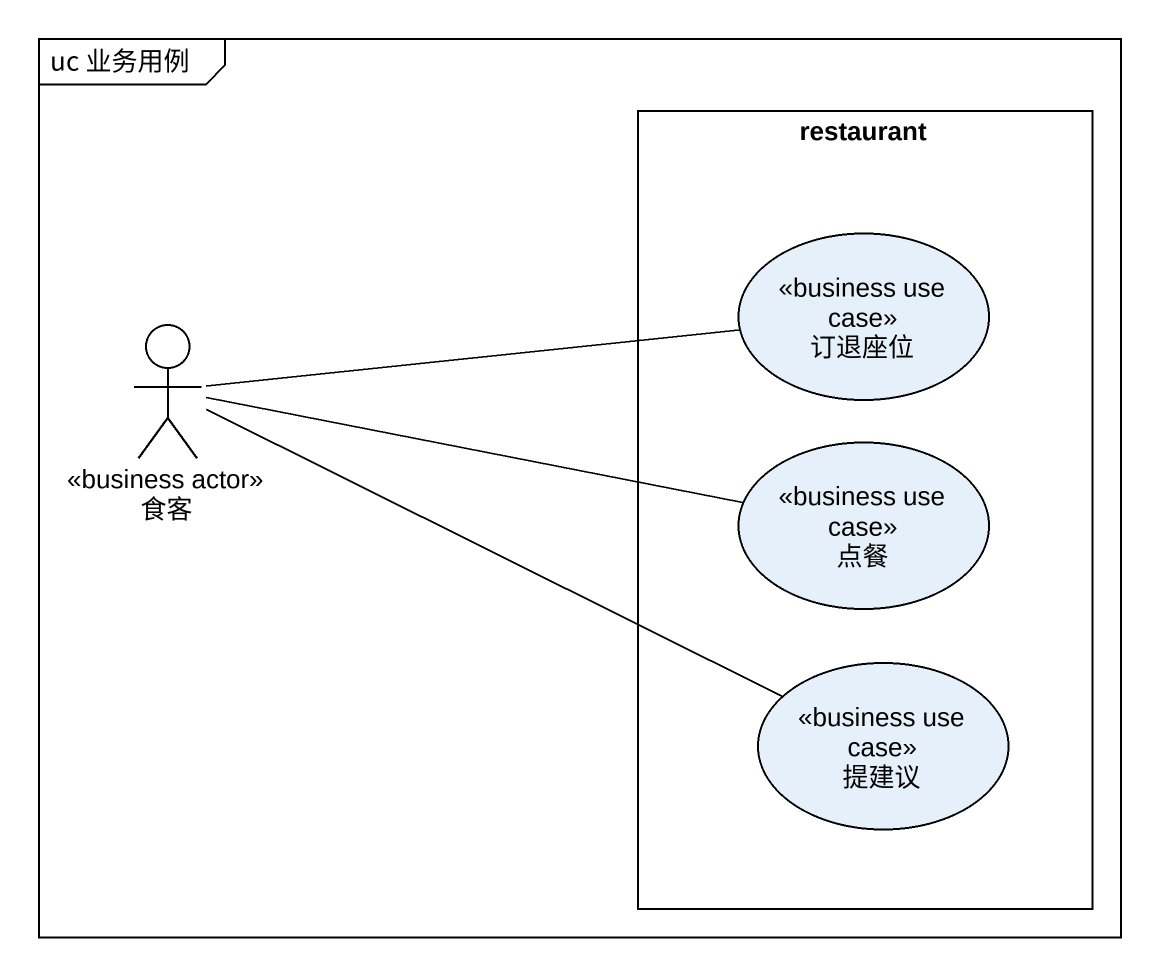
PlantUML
@startuml
mainframe uc 业务用例
rectangle restaurant {
  usecase 订退座位 <<business use case>>
  usecase 点餐 <<business use case>>
  usecase 提建议 <<business use case>>
}
actor 食客 <<business actor>>
食客 -right- 订退座位
食客 -right- 点餐
食客 -right- 提建议
@enduml
